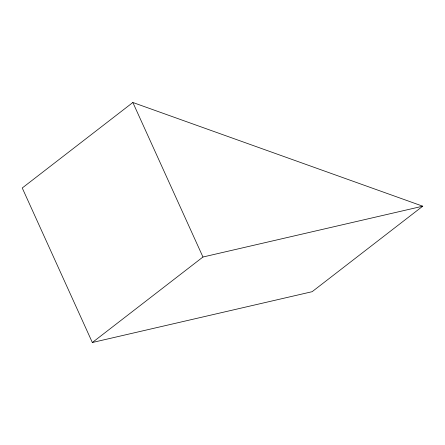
<?xml version="1.0" encoding="UTF-8"?>
<svg xmlns="http://www.w3.org/2000/svg" width="445" height="445" viewBox="0 0 445 445"><rect width="100%" height="100%" fill="white"/><g stroke="black" fill="none" stroke-linecap="round" stroke-linejoin="round"><path stroke-width="0.67" d="M132.86 102.489L22.25 187.985L92.343 342.511L312.14 291.692L422.75 206.196L132.86 102.489L202.959 257.015L92.343 342.511M202.959 257.015L422.75 206.196"/></g></svg>
